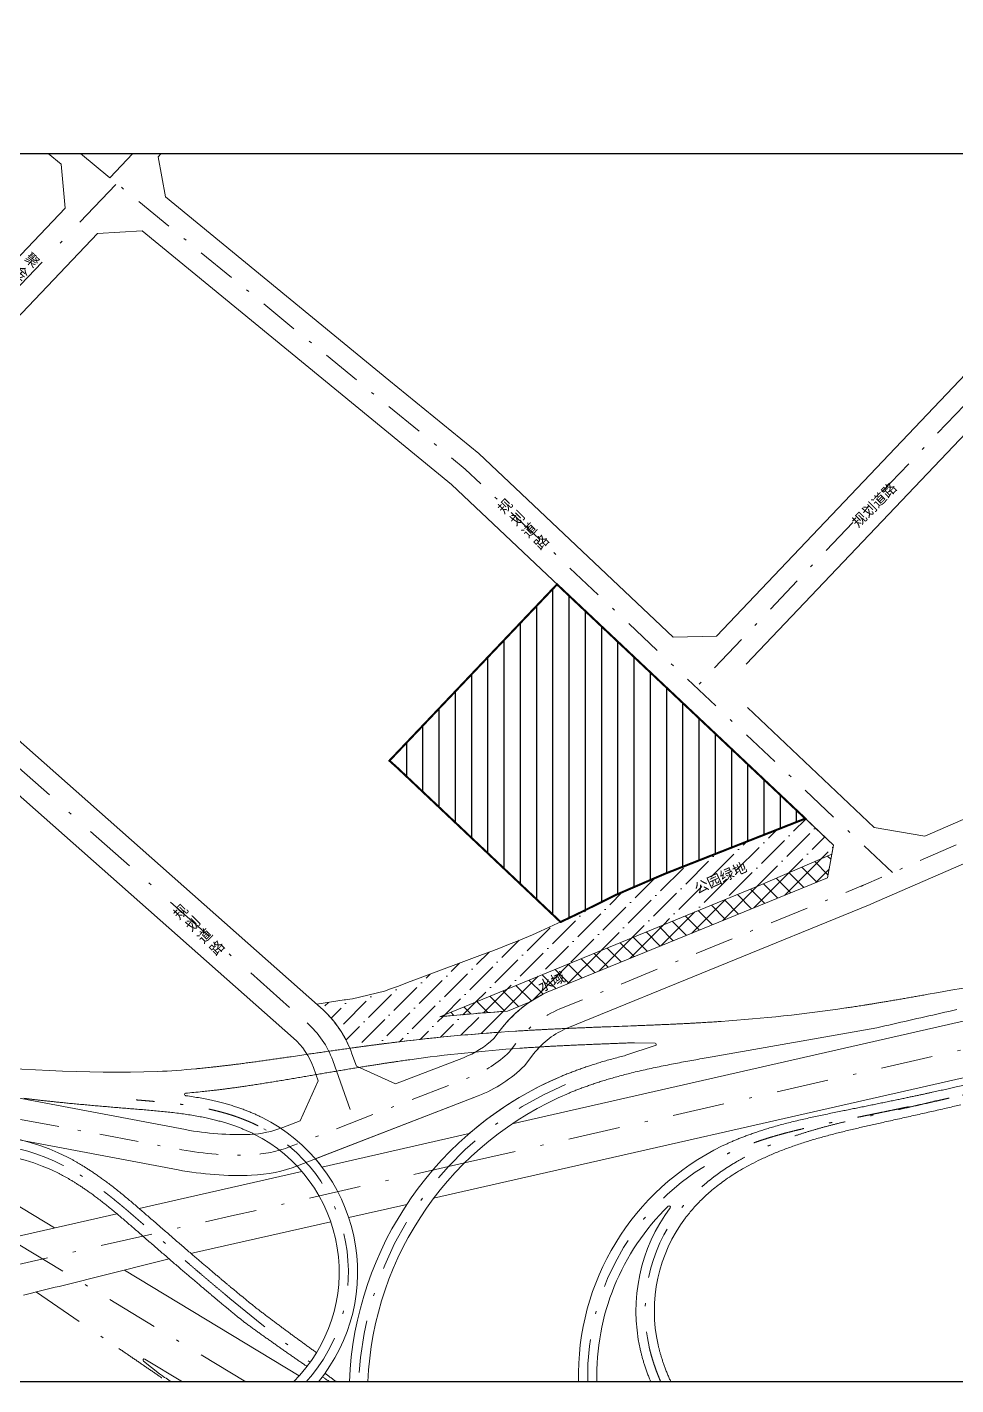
# Model space of a CAD drawing. Header units: millimetres. Extents: x 684742 to 685648, y 2544795 to 2545581.
# Drawn here: x 685262.28 to 685294.04, y 2545208.05 to 2545254.48 of the extents above; entities that cross this region are included whole.
import ezdxf

# ---------------------------------------------------------------- set-up
doc = ezdxf.new("R2010")
doc.units = ezdxf.units.MM
for name, pattern in [('DASHDOT', [25.4, 12.7, -6.35, 0, -6.35]), ('DASHED', [0.75, 0.5, -0.25]), ('DOTE', [2.42, 2, -0.2, 0.02, -0.2])]:
    doc.linetypes.add(name, pattern=pattern)
doc.layers.add('1绿地填充', color=116, linetype='Continuous')
for name, color, linetype, lineweight in [('JT-道路中线', 7, 'DASHDOT', 5), ('JT-道路名称-BZ', 7, 'Continuous', 5), ('JT-道路红线', 7, 'Continuous', 5), ('YD-G1-TC', 90, 'Continuous', 5)]:
    doc.layers.add(name, color=color, linetype=linetype, lineweight=lineweight)
doc.layers.add('YD-E1-TC', color=141, linetype='Continuous', lineweight=5, true_color=0xb3ecff)
doc.styles.get("Standard").update_dxf_attribs({"font": ''})
doc.styles.get('Standard').set_extended_font_data('SimSun')

# ---------------------------------------------------------------- blocks, each defined once
blk = doc.blocks.new('EFDGHBFHFGBFGBFG')
at = {"layer": 'YD-E1-TC'}
h = blk.add_hatch(dxfattribs=at)
h.set_pattern_fill('ANSI37', color=256, scale=2)
h.set_pattern_definition([(45, (4326.6216, -664.834), (-4.49012806, 4.49012806), []), (135, (4326.6216, -664.834), (-4.49012806, -4.49012806), [])])
edge = h.paths.add_edge_path()
edge.add_line((689803.852, 2544577.261), (689806.006, 2544588.775))
edge.add_line((689806.006, 2544588.775), (689771.057, 2544573.725))
edge.add_line((689771.057, 2544573.725), (689614.561, 2544509.407))
edge.add_arc((689714.956, 2543497.12), 1017.253, 93.801959, 95.663852, ccw=False)
edge.add_line((689647.504, 2544512.134), (689658.592, 2544516.691))
edge.add_arc((689692.061, 2544466.894), 60, 112.17899, 123.905474, ccw=False)
edge.add_line((689669.411, 2544522.454), (689803.852, 2544577.261))
at = {"layer": 'YD-G1-TC'}
h = blk.add_hatch(dxfattribs=at)
h.set_pattern_fill('ANSI36', color=256, scale=2)
h.set_pattern_definition([(45, (4326.6216, -664.834), (3.367596045, 12.347852166), [15.875, -3.175, 0, -3.175])])
edge = h.paths.add_edge_path()
edge.add_line((689554.4, 2544515.557), (689567.747, 2544517.617))
edge.add_arc((689521.841, 2545355.455), 839.094, 273.13616, 273.1865)
edge.add_arc((689569.742, 2544565.007), 47.366, 267.84592, 268.477521, ccw=False)
edge.add_line((689567.961, 2544517.675), (689571.824, 2544518.222))
edge.add_line((689571.824, 2544518.222), (689587.504, 2544521.898))
edge.add_line((689587.504, 2544521.898), (689590.469, 2544522.998))
edge.add_line((689590.469, 2544522.998), (689594.25, 2544524.41))
edge.add_line((689594.25, 2544524.41), (689598.692, 2544526.071))
edge.add_line((689598.692, 2544526.071), (689603.64, 2544527.923))
edge.add_line((689603.64, 2544527.923), (689635.417, 2544539.831))
edge.add_line((689635.417, 2544539.831), (689639.882, 2544541.513))
edge.add_line((689639.882, 2544541.513), (689644.082, 2544543.112))
edge.add_line((689644.082, 2544543.112), (689648.092, 2544544.668))
edge.add_line((689648.092, 2544544.668), (689651.986, 2544546.217))
edge.add_line((689651.986, 2544546.217), (689655.841, 2544547.797))
edge.add_line((689655.841, 2544547.797), (689659.732, 2544549.447))
edge.add_line((689659.732, 2544549.447), (689663.734, 2544551.204))
edge.add_line((689663.734, 2544551.204), (689667.903, 2544553.093))
edge.add_line((689667.903, 2544553.093), (689672.209, 2544555.093))
edge.add_line((689672.209, 2544555.093), (689673.481, 2544555.694))
edge.add_line((689673.481, 2544555.694), (689676.598, 2544557.167))
edge.add_line((689676.598, 2544557.167), (689681.016, 2544559.278))
edge.add_line((689681.016, 2544559.278), (689683.287, 2544560.371))
edge.add_line((689683.287, 2544560.371), (689700.462, 2544568.91))
edge.add_line((689700.462, 2544568.91), (689724.367, 2544579.209))
edge.add_line((689724.367, 2544579.209), (689793.079, 2544606.224))
edge.add_line((689793.079, 2544606.224), (689806.839, 2544593.225))
edge.add_line((689806.839, 2544593.225), (689806.006, 2544588.775))
edge.add_line((689806.006, 2544588.775), (689771.057, 2544573.725))
edge.add_line((689771.057, 2544573.725), (689614.561, 2544509.407))
edge.add_line((689614.561, 2544509.407), (689617.851, 2544509.728))
edge.add_line((689617.851, 2544509.728), (689621.143, 2544510.038))
edge.add_line((689621.143, 2544510.038), (689624.435, 2544510.338))
edge.add_line((689624.435, 2544510.338), (689627.728, 2544510.626))
edge.add_line((689627.728, 2544510.626), (689631.022, 2544510.904))
edge.add_line((689631.022, 2544510.904), (689634.316, 2544511.172))
edge.add_line((689634.316, 2544511.172), (689637.612, 2544511.429))
edge.add_line((689637.612, 2544511.429), (689640.909, 2544511.675))
edge.add_line((689640.909, 2544511.675), (689644.206, 2544511.91))
edge.add_line((689644.206, 2544511.91), (689647.504, 2544512.134))
edge.add_line((689647.504, 2544512.134), (689658.592, 2544516.691))
edge.add_arc((689692.061, 2544466.894), 60, 123.905474, 142.122323)
edge.add_line((689644.702, 2544503.732), (689643.21, 2544501.815))
edge.add_arc((689714.958, 2543497.119), 1007.254, 94.084704, 94.175492)
edge.add_line((689641.618, 2544501.7), (689638.272, 2544501.45))
edge.add_line((689638.272, 2544501.45), (689634.924, 2544501.189))
edge.add_line((689634.924, 2544501.189), (689631.578, 2544500.916))
edge.add_line((689631.578, 2544500.916), (689628.233, 2544500.633))
edge.add_line((689628.233, 2544500.633), (689624.888, 2544500.338))
edge.add_line((689624.888, 2544500.338), (689621.545, 2544500.032))
edge.add_line((689621.545, 2544500.032), (689618.203, 2544499.715))
edge.add_line((689618.203, 2544499.715), (689614.861, 2544499.387))
edge.add_line((689614.861, 2544499.387), (689611.521, 2544499.048))
edge.add_line((689611.521, 2544499.048), (689608.182, 2544498.698))
edge.add_line((689608.182, 2544498.698), (689604.844, 2544498.336))
edge.add_line((689604.844, 2544498.336), (689601.508, 2544497.964))
edge.add_line((689601.508, 2544497.964), (689598.173, 2544497.58))
edge.add_line((689598.173, 2544497.58), (689594.777, 2544497.178))
edge.add_line((689594.777, 2544497.178), (689593.445, 2544497.017))
edge.add_line((689593.445, 2544497.017), (689592.301, 2544496.877))
edge.add_line((689592.301, 2544496.877), (689591.773, 2544496.812))
edge.add_line((689591.773, 2544496.812), (689590.858, 2544496.7))
edge.add_line((689590.858, 2544496.7), (689589.619, 2544496.545))
edge.add_line((689589.619, 2544496.545), (689588.415, 2544496.394))
edge.add_line((689588.415, 2544496.394), (689587.206, 2544496.241))
edge.add_line((689587.206, 2544496.241), (689585.952, 2544496.08))
edge.add_line((689585.952, 2544496.08), (689584.458, 2544495.888))
edge.add_line((689584.458, 2544495.888), (689582.73, 2544495.663))
edge.add_line((689582.73, 2544495.663), (689581.587, 2544495.512))
edge.add_line((689581.587, 2544495.512), (689581.116, 2544495.45))
edge.add_line((689581.116, 2544495.45), (689580.589, 2544495.381))
edge.add_line((689580.589, 2544495.381), (689580.062, 2544495.311))
edge.add_line((689580.062, 2544495.311), (689579.535, 2544495.24))
edge.add_line((689579.535, 2544495.24), (689579.008, 2544495.17))
edge.add_line((689579.008, 2544495.17), (689578.512, 2544495.104))
edge.add_line((689578.512, 2544495.104), (689578.016, 2544495.037))
edge.add_line((689578.016, 2544495.037), (689577.521, 2544494.97))
edge.add_line((689577.521, 2544494.97), (689577.025, 2544494.904))
edge.add_line((689577.025, 2544494.904), (689576.445, 2544494.825))
edge.add_line((689576.445, 2544494.825), (689575.865, 2544494.747))
edge.add_line((689575.865, 2544494.747), (689575.284, 2544494.668))
edge.add_line((689575.284, 2544494.668), (689574.704, 2544494.589))
edge.add_line((689574.704, 2544494.589), (689574.113, 2544494.508))
edge.add_line((689574.113, 2544494.508), (689573.522, 2544494.427))
edge.add_line((689573.522, 2544494.427), (689572.93, 2544494.346))
edge.add_line((689572.93, 2544494.346), (689572.339, 2544494.264))
edge.add_line((689572.339, 2544494.264), (689571.671, 2544494.172))
edge.add_line((689571.671, 2544494.172), (689571.004, 2544494.08))
edge.add_line((689571.004, 2544494.08), (689570.525, 2544494.013))
edge.add_arc((689519.813, 2544472.722), 55, 22.774366, 48.512645)
edge.add_line((689556.248, 2544513.923), (689554.4, 2544515.557))
blk.add_lwpolyline([(689271.598, 2544931.071), (690048.276, 2544931.071), (690048.276, 2544331.059), (689271.598, 2544331.059)], close=True)
at = {"color": 1, "linetype": 'DOTE', "ltscale": 3, "const_width": 1}
blk.add_lwpolyline([(689793.079, 2544606.224), (689671.763, 2544720.643), (689589.868, 2544634.495), (689593.436, 2544631.315), (689673.48, 2544555.694), (689676.598, 2544557.168), (689681.016, 2544559.279), (689683.288, 2544560.372), (689700.463, 2544568.91), (689724.368, 2544579.21)], close=True, dxfattribs=at)
at = {"layer": 'JT-道路中线', "color": 1, "ltscale": 1.5}
blk.add_line((689952.513, 2544894.188), (689739.735, 2544670.376), dxfattribs=at)
at = {"layer": 'JT-道路中线', "color": 1, "ltscale": 5, "flags": 128}
blk.add_lwpolyline([(689438.929, 2544931.071), (689453.333, 2544919.263)], dxfattribs=at)
at = {"layer": 'JT-道路中线', "color": 1, "ltscale": 2, "flags": 128}
for points in [[(689464.558, 2544931.071), (689453.333, 2544919.263)], [(689626.57, 2544437.993), (690048.276, 2544533.954)], [(689519.645, 2544331.059), (689271.598, 2544481.09)], [(689626.57, 2544437.993), (689604.504, 2544432.972), (689579.828, 2544427.357), (689577.168, 2544426.752), (689514.2, 2544412.423), (689429.859, 2544393.231), (689308.977, 2544365.724), (689271.598, 2544357.083)], [(689417.367, 2544374.923), (689457.648, 2544347.358)]]:
    blk.add_lwpolyline(points, dxfattribs=at)
at = {"layer": 'JT-道路中线', "color": 1, "ltscale": 1.5, "flags": 128}
blk.add_lwpolyline([(689835.601, 2544579.809), (689626.879, 2544776.995), (689583.311, 2544812.711), (689453.333, 2544919.263)], dxfattribs=at)
at = {"layer": 'JT-道路中线', "color": 1, "ltscale": 2}
blk.add_lwpolyline([(689456.173, 2544915.987), (689271.598, 2544721.83)], dxfattribs=at)
blk.add_lwpolyline([(689287.334, 2544738.383), (689549.624, 2544506.432, -0.1259077), (689562.151, 2544487.971), (689572.9, 2544458.126)], format="xyb", dxfattribs=at)
at = {"layer": 'JT-道路中线', "color": 1, "ltscale": 1.5, "flags": 128}
blk.add_lwpolyline([(690048.276, 2544671.43), (689978.788, 2544642.097, 0.002727), (689977.986, 2544641.753), (689821.479, 2544573.665, -0.0058133), (689820.193, 2544573.124), (689673.186, 2544513.194, 0.131401), (689652.595, 2544497.592), (689648.341, 2544492.124, -0.1022041), (689629.639, 2544480.066), (689541.404, 2544445.948, -0.0825214), (689522.142, 2544441.957, -0.0565158), (689488.432, 2544444.432), (689359.477, 2544468.724), (689359.231, 2544468.771, 0.000075), (689358.248, 2544468.956, 0.000175), (689357.266, 2544469.14, 0.000275), (689356.283, 2544469.324, 0.000375), (689355.299, 2544469.506, 0.000475), (689354.316, 2544469.687, 0.000575), (689353.332, 2544469.865, 0.000675), (689352.348, 2544470.042, 0.000775), (689351.363, 2544470.215, 0.000875), (689350.377, 2544470.385, 0.000975), (689349.391, 2544470.551, 0.001075), (689348.404, 2544470.714, 0.001175), (689347.417, 2544470.872, 0.001275), (689346.429, 2544471.025, 0.001375), (689345.44, 2544471.172, 0.001475), (689344.45, 2544471.315, 0.001575), (689343.459, 2544471.451, 0.001675), (689342.468, 2544471.58, 0.001775), (689341.475, 2544471.703, 0.001875), (689340.482, 2544471.819, 0.001975), (689339.488, 2544471.927, 0.002075), (689338.493, 2544472.027, 0.002175), (689337.497, 2544472.118, 0.002275), (689336.5, 2544472.201, 0.002375), (689335.503, 2544472.274, 0.002475), (689334.505, 2544472.338, 0.002575), (689333.507, 2544472.391, 0.002675), (689332.507, 2544472.434, 0.002775), (689331.508, 2544472.467, 0.002875), (689330.508, 2544472.487, 0.002975), (689329.508, 2544472.497, 0.003075), (689328.508, 2544472.494, 0.003175), (689327.508, 2544472.478, 0.003275), (689326.509, 2544472.45, 0.003375), (689325.51, 2544472.408, 0.003475), (689324.511, 2544472.353, 0.003575), (689323.514, 2544472.284, 0.003675), (689322.517, 2544472.2, 0.003775), (689321.522, 2544472.101, 0.003875), (689320.529, 2544471.987, 0.003975), (689319.537, 2544471.858, 0.004075), (689318.548, 2544471.712, 0.0014024), (689318.213, 2544471.659, 0.0003253), (689318.136, 2544471.647, 0.0872514), (689298.51, 2544464.813)], format="xyb", dxfattribs=at)
at = {"layer": 'JT-道路中线', "color": 1, "ltscale": 2, "flags": 128}
for points in [[(689944.759, 2544490.702, -0.0002125), (689942.208, 2544489.975, -0.0002623), (689939.429, 2544489.186, -0.0002778), (689936.788, 2544488.439, -0.0002778), (689934.378, 2544487.761, -0.0002778), (689932.147, 2544487.135, -0.0002778), (689930.059, 2544486.552, -0.0002778), (689928.09, 2544486.005, -0.0002778), (689926.221, 2544485.488, -0.0002778), (689924.44, 2544484.997, -0.0002778), (689922.733, 2544484.528, -0.0002778), (689921.093, 2544484.081, -0.0002778), (689919.513, 2544483.651, -0.0002778), (689917.985, 2544483.237, -0.0002778), (689916.506, 2544482.838, -0.0002778), (689915.07, 2544482.453, -0.0001389), (689914.368, 2544482.265, -0.0105525), (689861.073, 2544469.222, -0.0001336), (689860.39, 2544469.07, -0.0002672), (689858.994, 2544468.761, -0.0002672), (689857.555, 2544468.444, -0.0002672), (689856.068, 2544468.119, -0.0002672), (689854.528, 2544467.783, -0.0002672), (689852.93, 2544467.436, -0.0002672), (689851.267, 2544467.077, -0.0002672), (689849.528, 2544466.704, -0.0002672), (689847.705, 2544466.315, -0.0002672), (689845.782, 2544465.907, -0.0002672), (689843.742, 2544465.476, -0.0002672), (689841.56, 2544465.017, -0.0002672), (689839.202, 2544464.524, -0.0002672), (689836.618, 2544463.987, -0.0002524), (689833.897, 2544463.424, -0.0002227), (689831.175, 2544462.864, -0.000193), (689828.453, 2544462.306, -0.0001633), (689825.73, 2544461.75, -0.0001336), (689823.007, 2544461.195, -0.0001039), (689820.284, 2544460.642, -0.0000742), (689817.561, 2544460.09, -0.0000445), (689814.837, 2544459.538, -0.0000148), (689812.114, 2544458.987, 0.0001936), (689808.835, 2544458.323, 0.0005807), (689805.558, 2544457.653, 0.0009679), (689802.283, 2544456.974, 0.001355), (689799.011, 2544456.279, 0.0017421), (689795.743, 2544455.564, 0.0021293), (689792.481, 2544454.824, 0.0025164), (689789.226, 2544454.053, 0.0029036), (689785.98, 2544453.248, 0.0032907), (689782.744, 2544452.402, 0.0034844), (689779.681, 2544451.557, 0.0034844), (689776.897, 2544450.747, 0.0034844), (689774.331, 2544449.961, 0.0034843), (689771.942, 2544449.193, 0.0034843), (689769.7, 2544448.437, 0.0034843), (689767.583, 2544447.691, 0.0034843), (689765.575, 2544446.951, 0.0034843), (689763.663, 2544446.216, 0.0034843), (689761.835, 2544445.484, 0.0034843), (689760.085, 2544444.755, 0.0034843), (689758.403, 2544444.027, 0.0034843), (689756.785, 2544443.299, 0.0034844), (689755.225, 2544442.572, 0.0017423), (689754.466, 2544442.207, 0.2946846), (689686.761, 2544331.059, 0.2946846)], [(689675.894, 2544476.274, 0.2907635), (689574.79, 2544331.059, 0.2907635)], [(689525.678, 2544456.121, 0.0003253), (689525.585, 2544456.167, 0.00185), (689525.051, 2544456.432, 0.004275), (689523.789, 2544457.038, 0.004175), (689522.517, 2544457.622, 0.004075), (689521.235, 2544458.186, 0.003975), (689519.945, 2544458.728, 0.003875), (689518.646, 2544459.251, 0.003775), (689517.339, 2544459.753, 0.003675), (689516.025, 2544460.236, 0.003575), (689514.704, 2544460.7, 0.003475), (689513.377, 2544461.145, 0.003375), (689512.044, 2544461.572, 0.003275), (689510.705, 2544461.981, 0.003175), (689509.361, 2544462.373, 0.003075), (689508.012, 2544462.748, 0.002975), (689506.659, 2544463.107, 0.002875), (689505.301, 2544463.45, 0.002775), (689503.94, 2544463.777, 0.002675), (689502.576, 2544464.09, 0.002575), (689501.208, 2544464.388, 0.002475), (689499.837, 2544464.673, 0.002375), (689498.463, 2544464.944, 0.002275), (689497.087, 2544465.202, 0.002175), (689495.709, 2544465.448, 0.002075), (689494.329, 2544465.683, 0.001975), (689492.947, 2544465.906, 0.001875), (689491.563, 2544466.118, 0.001775), (689490.178, 2544466.321, 0.001675), (689488.791, 2544466.514, 0.001575), (689487.403, 2544466.697, 0.001475), (689486.014, 2544466.873, 0.001375), (689484.624, 2544467.04, 0.001275), (689483.234, 2544467.2, 0.001175), (689481.842, 2544467.354, 0.001075), (689480.45, 2544467.501, 0.000975), (689479.057, 2544467.642, 0.000875), (689477.664, 2544467.778, 0.000775), (689476.27, 2544467.91, 0.000675), (689474.876, 2544468.037, 0.000575), (689473.481, 2544468.161, 0.000475), (689472.086, 2544468.282, 0.000375), (689470.691, 2544468.401, 0.000275), (689469.296, 2544468.518, 0.000175), (689467.901, 2544468.634, 0.000075), (689466.506, 2544468.749), (689466.157, 2544468.777)], [(689722.448, 2544331.059, -0.0049553), (689721.572, 2544333.124, -0.0050173), (689720.77, 2544335.124, -0.0050173), (689720.044, 2544337.045, -0.0050172), (689719.386, 2544338.899, -0.0050174), (689718.789, 2544340.692, -0.0050174), (689718.25, 2544342.431, -0.0050174), (689717.762, 2544344.121, -0.0050173), (689717.322, 2544345.766, -0.0050171), (689716.928, 2544347.371, -0.0025083), (689716.747, 2544348.159, -0.2202234), (689730.943, 2544413.854, -0.0048957), (689731.905, 2544415.104, -0.0097924), (689733.947, 2544417.6, -0.0097931), (689736.151, 2544420.089, -0.009793), (689738.526, 2544422.568, -0.009793), (689741.083, 2544425.036, -0.0097929), (689743.835, 2544427.491, -0.0097929), (689746.797, 2544429.932, -0.0097929), (689749.988, 2544432.359, -0.0097929), (689753.433, 2544434.771, -0.0097928), (689757.161, 2544437.17, -0.0097928), (689761.212, 2544439.557, -0.0097927), (689765.641, 2544441.938, -0.0097927), (689770.522, 2544444.321, -0.0097927), (689775.97, 2544446.721, -0.0092488), (689781.797, 2544449.027, -0.0081608), (689787.701, 2544451.129, -0.0070727), (689793.667, 2544453.049, -0.0059845), (689799.681, 2544454.814, -0.0048964), (689805.731, 2544456.447, -0.0038083), (689811.809, 2544457.975, -0.0027202), (689817.907, 2544459.423, -0.0016321), (689824.017, 2544460.818, -0.0005441), (689830.134, 2544462.186, 0.0000192), (689833.641, 2544462.968, 0.0000576), (689837.149, 2544463.751, 0.000096), (689840.656, 2544464.535, 0.0001344), (689844.164, 2544465.32, 0.0001728), (689847.67, 2544466.108, 0.0002112), (689851.176, 2544466.898, 0.0002496), (689854.682, 2544467.692, 0.000288), (689858.186, 2544468.489, 0.0003264), (689861.689, 2544469.291, 0.0001788), (689863.411, 2544469.686)], [(689549.245, 2544331.059, 0.4952338), (689525.678, 2544456.121)], [(689430.486, 2544436.779, 0.1884559), (689358.042, 2544443.943)], [(689469.844, 2544407.81), (689469.58, 2544408.04, 0.000075), (689468.524, 2544408.959, 0.000175), (689467.467, 2544409.878, 0.000275), (689466.41, 2544410.795, 0.000375), (689465.351, 2544411.711, 0.000475), (689464.291, 2544412.625, 0.000575), (689463.229, 2544413.537, 0.000675), (689462.164, 2544414.447, 0.000775), (689461.097, 2544415.353, 0.000875), (689460.027, 2544416.256, 0.000975), (689458.954, 2544417.154, 0.001075), (689457.876, 2544418.049, 0.001175), (689456.795, 2544418.938, 0.001275), (689455.71, 2544419.823, 0.001375), (689454.62, 2544420.701, 0.001475), (689453.525, 2544421.573, 0.001575), (689452.424, 2544422.439, 0.001675), (689451.318, 2544423.297, 0.001775), (689450.206, 2544424.148, 0.001875), (689449.088, 2544424.99, 0.001975), (689447.964, 2544425.824, 0.002075), (689446.833, 2544426.649, 0.002175), (689445.694, 2544427.464, 0.002275), (689444.549, 2544428.269, 0.002375), (689443.396, 2544429.063, 0.002475), (689442.236, 2544429.846, 0.002575), (689441.067, 2544430.618, 0.002675), (689439.891, 2544431.377, 0.002775), (689438.706, 2544432.123, 0.002875), (689437.513, 2544432.856, 0.002975), (689436.312, 2544433.574, 0.003075), (689435.102, 2544434.278, 0.003175), (689433.883, 2544434.967, 0.003275), (689432.655, 2544435.64, 0.003375), (689431.419, 2544436.297, 0.0022719), (689430.602, 2544436.719, 0.0003254), (689430.486, 2544436.779)], [(689509.379, 2544373.906, -0.0001052), (689508.992, 2544374.229, -0.0002202), (689508.163, 2544374.92, -0.00096), (689504.332, 2544378.132, -0.00086), (689500.512, 2544381.358, -0.00076), (689496.702, 2544384.596, -0.00066), (689492.902, 2544387.846, -0.00056), (689489.109, 2544391.104, -0.00046), (689485.324, 2544394.37, -0.00036), (689481.543, 2544397.643, -0.00026), (689477.767, 2544400.92, -0.00016), (689473.993, 2544404.2, -0.00006), (689470.221, 2544407.482), (689469.844, 2544407.81)], [(689509.379, 2544373.906, 0.0111321), (689551.186, 2544340.638)], [(689457.648, 2544347.358), (689458.061, 2544347.076, -0.0000566), (689464.333, 2544342.783, -0.0001566), (689470.603, 2544338.488, -0.0002566), (689476.869, 2544334.188, -0.0002591), (689481.418, 2544331.059, -0.0002591)], [(689558.374, 2544335.218, 0.0014519), (689563.965, 2544331.059, 0.0014519)]]:
    blk.add_lwpolyline(points, format="xyb", dxfattribs=at)
at = {"layer": 'JT-道路红线'}
blk.add_line((689611.479, 2544420.7), (689943.257, 2544496.2), dxfattribs=at)
for points in [[(689423.154, 2544931.071), (689429.449, 2544925.912), (689431.4, 2544904.441)], [(689480.415, 2544909.993), (689476.928, 2544929.569)], [(689431.4, 2544904.441), (689279.839, 2544745.012), (689271.598, 2544736.344)], [(689728.452, 2544694.792), (689749.725, 2544695.397)], [(689828.061, 2544504.019), (689830.013, 2544504.464), (689831.965, 2544504.91), (689833.918, 2544505.356), (689835.87, 2544505.801), (689837.822, 2544506.247), (689839.775, 2544506.693), (689841.727, 2544507.138), (689843.679, 2544507.584), (689845.631, 2544508.03), (689847.584, 2544508.475), (689849.536, 2544508.921), (689851.488, 2544509.366), (689853.441, 2544509.812), (689855.393, 2544510.258), (689857.345, 2544510.703), (689859.298, 2544511.149), (689861.25, 2544511.595), (689863.202, 2544512.04), (689865.154, 2544512.486), (689867.107, 2544512.931)], [(689912.319, 2544516.861), (689649.89, 2544457.145)], [(689556.902, 2544435.985), (689628.839, 2544452.355)], [(689367.809, 2544441.594), (689426.238, 2544406.252)], [(689467.646, 2544415.675), (689547.124, 2544433.76)], [(689569.996, 2544411.274), (689598.358, 2544417.728)], [(689492.966, 2544393.722), (689494.095, 2544394.003), (689561.173, 2544409.267)], [(689482.269, 2544391.062), (689480.924, 2544390.728), (689478.983, 2544390.245), (689477.041, 2544389.762), (689475.1, 2544389.279), (689473.159, 2544388.797), (689471.218, 2544388.314), (689469.276, 2544387.831), (689467.335, 2544387.348), (689465.394, 2544386.866), (689463.452, 2544386.383), (689461.511, 2544385.9), (689459.57, 2544385.417), (689457.629, 2544384.935), (689455.687, 2544384.452), (689453.746, 2544383.969), (689451.805, 2544383.486), (689449.863, 2544383.004), (689447.922, 2544382.521), (689445.981, 2544382.038), (689444.04, 2544381.555), (689442.098, 2544381.073), (689440.157, 2544380.59), (689438.216, 2544380.107), (689436.274, 2544379.624), (689434.333, 2544379.142), (689432.392, 2544378.659), (689430.451, 2544378.176), (689428.509, 2544377.693), (689426.568, 2544377.211), (689424.627, 2544376.728), (689422.686, 2544376.245), (689420.744, 2544375.762), (689418.803, 2544375.28), (689416.862, 2544374.797), (689414.92, 2544374.314), (689412.979, 2544373.831), (689411.038, 2544373.349)], [(689460.359, 2544385.614), (689545.786, 2544333.942)]]:
    blk.add_lwpolyline(points, dxfattribs=at)
at = {"layer": 'JT-道路红线', "ltscale": 50}
for points in [[(689476.928, 2544929.569), (689478.356, 2544931.071)], [(689764.236, 2544681.635), (690001.377, 2544931.071)], [(689728.452, 2544694.792), (689633.491, 2544784.505), (689589.651, 2544820.444), (689480.415, 2544909.993)], [(689930.775, 2544885.836), (689749.725, 2544695.397)]]:
    blk.add_lwpolyline(points, dxfattribs=at)
at = {"layer": 'JT-道路红线'}
for points in [[(689312.961, 2544729.069), (689556.248, 2544513.923, -0.1259077), (689571.559, 2544491.36), (689573.757, 2544485.257), (689592.831, 2544476.555), (689626.032, 2544489.393, 0.0986443), (689640.878, 2544498.817), (689644.702, 2544503.732, -0.131401), (689669.411, 2544522.454), (689803.852, 2544577.261), (689806.839, 2544593.225), (689620.267, 2544769.484), (689469.126, 2544893.386), (689447.191, 2544892.024), (689312.06, 2544749.878)], [(689665.285, 2544494.765), (689667.144, 2544494.87), (689669.105, 2544494.977), (689671.184, 2544495.086), (689673.408, 2544495.2), (689675.811, 2544495.318), (689678.445, 2544495.444), (689681.218, 2544495.571), (689683.992, 2544495.694), (689686.766, 2544495.813), (689689.54, 2544495.929), (689692.315, 2544496.042), (689695.09, 2544496.153), (689697.865, 2544496.263), (689700.64, 2544496.372), (689706.192, 2544496.588), (689709.609, 2544496.721), (689719.626, 2544496.527, -0.9226269), (689719.773, 2544495.34), (689705.445, 2544490.566, 0.0025907), (689702.519, 2544489.821, 0.0030925), (689699.307, 2544488.964, 0.0031003), (689696.31, 2544488.124, 0.0030944), (689693.491, 2544487.297, 0.0030828), (689690.825, 2544486.478, 0.0030826), (689688.29, 2544485.666, 0.003095), (689685.871, 2544484.857, 0.0030953), (689683.554, 2544484.051, 0.0030865), (689681.329, 2544483.246, 0.0030808), (689679.188, 2544482.441, 0.0030869), (689677.123, 2544481.635, 0.0030997), (689675.128, 2544480.828), (689674.155, 2544480.424, 0.0791132), (689628.839, 2544452.355), (689556.902, 2544435.985, 0.0152118), (689553.658, 2544439.964), (689633.245, 2544470.739, 0.1049075), (689655.841, 2544485.479), (689660.488, 2544491.453, -0.0264324), (689663.255, 2544494.647), (689663.513, 2544494.662)]]:
    blk.add_lwpolyline(points, format="xyb", close=True, dxfattribs=at)
for points in [[(689299.172, 2544714.565), (689542.999, 2544498.941, -0.1259077), (689552.742, 2544484.583), (689555.098, 2544478.042), (689546.19, 2544458.52), (689537.798, 2544455.275, -0.0825214), (689521.746, 2544451.949, -0.0565158), (689490.283, 2544454.259), (689361.328, 2544478.552)], [(690048.276, 2544682.285), (689974.899, 2544651.31, 0.002727), (689973.997, 2544650.923), (689851.422, 2544597.597), (689826.764, 2544601.914), (689764.808, 2544660.446)], [(690048.276, 2544660.576), (689982.677, 2544632.884, 0.002727), (689981.975, 2544632.583), (689825.468, 2544564.496, -0.0058133), (689823.968, 2544563.864), (689676.961, 2544503.934, 0.131401), (689660.488, 2544491.453), (689655.841, 2544485.479, -0.1049075), (689633.245, 2544470.739), (689545.011, 2544436.621, -0.0825214), (689522.539, 2544431.965, -0.0565158), (689486.58, 2544434.605), (689357.626, 2544458.897)], [(690044.293, 2544554.061, -0.0000653), (689852.175, 2544520.202, -0.0001088), (689849.709, 2544519.768, -0.0001523), (689847.244, 2544519.337, -0.0001959), (689844.78, 2544518.907, -0.0002394), (689842.317, 2544518.479, -0.0002829), (689839.854, 2544518.055, -0.0003264), (689837.393, 2544517.633, -0.0003699), (689834.932, 2544517.216, -0.0003917), (689832.594, 2544516.822, -0.0003917), (689830.462, 2544516.467, -0.0003917), (689828.489, 2544516.142, -0.0003917), (689826.644, 2544515.84, -0.0003917), (689824.904, 2544515.559, -0.0003917), (689823.254, 2544515.295, -0.0003917), (689821.682, 2544515.045, -0.0003917), (689820.176, 2544514.809, -0.0003917), (689818.729, 2544514.584, -0.0003917), (689817.335, 2544514.37, -0.0003917), (689815.989, 2544514.165, -0.0003917), (689814.685, 2544513.969, -0.0003917), (689813.421, 2544513.781, -0.0001959), (689812.802, 2544513.689, -0.0193133), (689751.936, 2544507.113, -0.000217), (689751.245, 2544507.066, -0.000434), (689749.831, 2544506.97, -0.000434), (689748.374, 2544506.875, -0.000434), (689746.868, 2544506.778, -0.000434), (689745.308, 2544506.682, -0.000434), (689743.689, 2544506.584, -0.000434), (689742.003, 2544506.485, -0.000434), (689740.242, 2544506.385, -0.000434), (689738.393, 2544506.283, -0.000434), (689736.444, 2544506.178, -0.000434), (689734.375, 2544506.072, -0.000434), (689732.161, 2544505.961, -0.000434), (689729.769, 2544505.846, -0.000434), (689727.146, 2544505.724, -0.0004099), (689724.383, 2544505.6, -0.0003617), (689721.618, 2544505.481, -0.0003135), (689718.852, 2544505.365, -0.0002652), (689716.084, 2544505.252, -0.000217), (689713.315, 2544505.142, -0.0001688), (689710.544, 2544505.034, -0.0001206), (689707.772, 2544504.928, 0.0000586), (689696.599, 2544504.504, 0.0000977), (689693.786, 2544504.397, 0.0001367), (689690.972, 2544504.288, 0.0001758), (689688.156, 2544504.177, 0.0002148), (689685.34, 2544504.064, 0.0002539), (689682.522, 2544503.948, 0.000293), (689679.704, 2544503.829, 0.000332), (689676.884, 2544503.707, 0.0003516), (689674.205, 2544503.587, 0.0003516), (689671.76, 2544503.474, 0.0003516), (689669.496, 2544503.366, 0.0003516), (689667.378, 2544503.262, 0.0003516), (689665.381, 2544503.161, 0.0003516), (689663.486, 2544503.063, 0.0003516), (689661.679, 2544502.967, 0.0003516), (689659.948, 2544502.872, 0.0003516), (689658.286, 2544502.779, 0.0003516), (689656.683, 2544502.687, 0.0003516), (689655.135, 2544502.595, 0.0003516), (689653.636, 2544502.505, 0.0003516), (689652.181, 2544502.415, 0.0001758), (689651.47, 2544502.37, 0.0140879), (689594.957, 2544497.199, 0.0001758), (689594.249, 2544497.114, 0.0003516), (689592.802, 2544496.939, 0.0003516), (689591.311, 2544496.755, 0.0003516), (689589.772, 2544496.564, 0.0003516), (689588.18, 2544496.364, 0.0003516), (689586.528, 2544496.154, 0.0003516), (689584.809, 2544495.933, 0.0003516), (689583.015, 2544495.7, 0.0003516), (689581.133, 2544495.453, 0.0003516), (689579.151, 2544495.189, 0.0003516), (689577.049, 2544494.907, 0.0003516), (689574.803, 2544494.602, 0.0003516), (689572.378, 2544494.269, 0.0003516), (689569.721, 2544493.901, 0.000332), (689566.927, 2544493.51, 0.000293), (689564.133, 2544493.115, 0.0002539), (689561.342, 2544492.718, 0.0002148), (689558.551, 2544492.318, 0.0001758), (689555.763, 2544491.916, 0.0001367), (689552.975, 2544491.513, 0.0000977), (689550.189, 2544491.108, -0.0000402), (689541.87, 2544489.896, -0.0001207), (689539.122, 2544489.497, -0.0002011), (689536.375, 2544489.099, -0.0002816), (689533.631, 2544488.705, -0.0003621), (689530.889, 2544488.314, -0.0004425), (689528.148, 2544487.928, -0.000523), (689525.408, 2544487.548, -0.0006034), (689522.671, 2544487.175, -0.0006839), (689519.934, 2544486.808, -0.0007241), (689517.336, 2544486.468, -0.0007241), (689514.966, 2544486.164, -0.0007241), (689512.774, 2544485.89, -0.0007241), (689510.723, 2544485.639, -0.0007241), (689508.791, 2544485.409, -0.0007241), (689506.958, 2544485.196, -0.0007241), (689505.212, 2544484.998, -0.0007241), (689503.54, 2544484.813, -0.0007241), (689501.934, 2544484.641, -0.0007241), (689500.386, 2544484.479, -0.0007241), (689498.892, 2544484.327, -0.0007241), (689497.445, 2544484.184, -0.0007242), (689496.041, 2544484.05, -0.000362), (689495.355, 2544483.985, -0.0099639), (689476.565, 2544482.618, -0.0356816), (689370.757, 2544487.304, -0.0192454)], [(689727.376, 2544331.059, -0.0042034), (689726.584, 2544332.833, -0.0050173), (689725.732, 2544334.84, -0.0050173), (689724.963, 2544336.757, -0.0050173), (689724.269, 2544338.594, -0.0050172), (689723.641, 2544340.362, -0.0050174), (689723.073, 2544342.069, -0.0050174), (689722.56, 2544343.722, -0.0050174), (689722.098, 2544345.325, -0.0050173), (689721.682, 2544346.883, -0.0050171), (689721.309, 2544348.4, -0.0025083), (689721.138, 2544349.144, -0.2202234), (689734.535, 2544411.144, -0.0048957), (689735.444, 2544412.324, -0.0097924), (689737.374, 2544414.683, -0.0097931), (689739.461, 2544417.04, -0.009793), (689741.714, 2544419.392, -0.009793), (689744.144, 2544421.737, -0.0097929), (689746.764, 2544424.075, -0.0097929), (689749.59, 2544426.404, -0.0097929), (689752.641, 2544428.724, -0.0097929), (689755.942, 2544431.035, -0.0097928), (689759.521, 2544433.338, -0.0097928), (689763.421, 2544435.636, -0.0097927), (689767.694, 2544437.934, -0.0097927), (689772.416, 2544440.24, -0.0097927), (689777.703, 2544442.568, -0.0092488), (689783.375, 2544444.813, -0.0081608), (689789.141, 2544446.865, -0.0070727), (689794.985, 2544448.747, -0.0059845), (689800.896, 2544450.481, -0.0048964), (689806.861, 2544452.091, -0.0038083), (689812.873, 2544453.602, -0.0027202), (689818.923, 2544455.039, -0.0016321), (689825.005, 2544456.427, -0.0005441), (689831.112, 2544457.794, 0.0000192), (689834.621, 2544458.576, 0.0000576), (689838.13, 2544459.359, 0.000096), (689841.639, 2544460.143, 0.0001344), (689845.148, 2544460.929, 0.0001728), (689848.658, 2544461.718, 0.0002112), (689852.168, 2544462.509, 0.0002496), (689855.677, 2544463.303, 0.000288), (689859.187, 2544464.102, 0.0003264), (689862.696, 2544464.905, 0.0003456), (689866.029, 2544465.672, 0.0003456), (689869.07, 2544466.377, 0.0003456)], [(689543.033, 2544331.059, 0.5125062), (689523.661, 2544452.098, 0.0026581), (689522.936, 2544452.457, 0.0053166), (689521.441, 2544453.167, 0.0053168), (689519.882, 2544453.868, 0.0053168), (689518.254, 2544454.558, 0.0053167), (689516.551, 2544455.238, 0.005317), (689514.766, 2544455.907, 0.0053168), (689512.889, 2544456.565, 0.0053168), (689510.911, 2544457.211, 0.0053168), (689508.818, 2544457.847, 0.0053168), (689506.592, 2544458.471, 0.0053168), (689504.212, 2544459.084, 0.0053167), (689501.648, 2544459.686, 0.0053167), (689498.857, 2544460.28, 0.0053167), (689495.776, 2544460.867, 0.0050214), (689492.51, 2544461.419, 0.0044307), (689489.224, 2544461.911, 0.00384), (689485.919, 2544462.35, 0.0032492), (689482.598, 2544462.744, 0.0026584), (689479.262, 2544463.099, 0.0020677), (689475.912, 2544463.424, 0.0014769), (689472.549, 2544463.725, 0.0008861), (689469.175, 2544464.012, 0.0002954), (689465.788, 2544464.292, -0.0000367), (689462.629, 2544464.552, -0.00011), (689459.469, 2544464.813, -0.0001834), (689456.308, 2544465.076, -0.0002567), (689453.145, 2544465.342, -0.0003301), (689449.982, 2544465.612, -0.0004035), (689446.817, 2544465.887, -0.0004768), (689443.652, 2544466.167, -0.0005502), (689440.486, 2544466.453, -0.0006235), (689437.32, 2544466.748, -0.0006602), (689434.311, 2544467.035, -0.0006602), (689431.566, 2544467.305, -0.0006602), (689429.024, 2544467.561, -0.0006602), (689426.647, 2544467.807, -0.0006602), (689424.406, 2544468.045, -0.0006602), (689422.28, 2544468.277, -0.0006602), (689420.254, 2544468.503, -0.0006602), (689418.313, 2544468.725, -0.0006602), (689416.449, 2544468.943, -0.0006602), (689414.653, 2544469.158, -0.0006602), (689412.918, 2544469.37, -0.0006602), (689411.239, 2544469.58, -0.0006602)], [(689828.079, 2544504.023), (689747.6, 2544489.839, 0.0001715), (689743.591, 2544489.131, 0.0005144), (689739.589, 2544488.419, 0.0008573), (689735.595, 2544487.697, 0.0012003), (689731.61, 2544486.96, 0.0015432), (689727.635, 2544486.203, 0.0018862), (689723.672, 2544485.419, 0.0022291), (689719.721, 2544484.603, 0.002572), (689715.784, 2544483.752, 0.0029149), (689711.863, 2544482.858, 0.0030864), (689708.155, 2544481.966, 0.0030864), (689704.786, 2544481.111, 0.0030864), (689701.682, 2544480.283, 0.0030864), (689698.791, 2544479.473, 0.0030863), (689696.08, 2544478.677, 0.0030864), (689693.519, 2544477.891, 0.0030864), (689691.09, 2544477.112, 0.0030864), (689688.776, 2544476.339, 0.0030864), (689686.564, 2544475.569, 0.0030864), (689684.444, 2544474.802, 0.0030864), (689682.407, 2544474.036, 0.0030864), (689680.446, 2544473.271, 0.0030863), (689678.554, 2544472.506, 0.0015431), (689677.633, 2544472.123, 0.2904419), (689579.294, 2544331.059, 0.2904419)], [(689570.286, 2544331.059, -0.2910679), (689674.155, 2544480.424, -0.0015433), (689675.128, 2544480.828, -0.0030865), (689677.123, 2544481.635, -0.0030864), (689679.188, 2544482.441, -0.0030864), (689681.329, 2544483.246, -0.0030865), (689683.554, 2544484.051, -0.0030865), (689685.871, 2544484.857, -0.0030865), (689688.29, 2544485.666, -0.0030865), (689690.825, 2544486.478, -0.0030865), (689693.491, 2544487.297, -0.0030865), (689696.31, 2544488.124, -0.0030864), (689699.307, 2544488.964, -0.0030865), (689702.519, 2544489.821, -0.0025979), (689705.445, 2544490.566), (689719.773, 2544495.34, 0.9226132), (689719.626, 2544496.527), (689709.609, 2544496.721, -0.0000279), (689708.968, 2544496.696, -0.0000723), (689706.192, 2544496.588, -0.0000241), (689703.416, 2544496.48, 0.0000241), (689700.64, 2544496.372, 0.0000723), (689697.865, 2544496.263, 0.0001206), (689695.09, 2544496.153, 0.0001688), (689692.315, 2544496.042, 0.000217), (689689.54, 2544495.929, 0.0002652), (689686.766, 2544495.813, 0.0003135), (689683.992, 2544495.694, 0.0003617), (689681.218, 2544495.571, 0.0004099), (689678.445, 2544495.444, 0.000434), (689675.811, 2544495.318, 0.000434), (689673.408, 2544495.2, 0.000434), (689671.184, 2544495.086, 0.000434), (689669.105, 2544494.977, 0.000434), (689667.144, 2544494.87, 0.000434), (689665.285, 2544494.765, 0.000434), (689663.513, 2544494.662, 0.000434), (689661.816, 2544494.561, 0.000434), (689660.186, 2544494.461, 0.000434), (689658.616, 2544494.361, 0.000434), (689657.099, 2544494.263, 0.000434), (689655.631, 2544494.165, 0.000434), (689654.207, 2544494.067, 0.000217), (689653.51, 2544494.019, 0.0169067), (689599.783, 2544488.415, 0.000217), (689599.091, 2544488.319, 0.000434), (689597.677, 2544488.12, 0.000434), (689596.22, 2544487.913, 0.000434), (689594.716, 2544487.697, 0.000434), (689593.159, 2544487.47, 0.000434), (689591.544, 2544487.232, 0.000434), (689589.862, 2544486.981, 0.000434), (689588.107, 2544486.716, 0.000434), (689586.266, 2544486.434, 0.000434), (689584.326, 2544486.135, 0.000434), (689582.268, 2544485.813, 0.000434), (689580.069, 2544485.465, 0.000434), (689577.693, 2544485.085, 0.000434), (689575.09, 2544484.664, 0.0004099), (689572.35, 2544484.216, 0.0003617), (689569.611, 2544483.764, 0.0003135), (689566.872, 2544483.309, 0.0002652), (689564.133, 2544482.85, 0.000217), (689561.395, 2544482.388, 0.0001688), (689558.657, 2544481.924, 0.0001206), (689555.919, 2544481.459, 0.0000723), (689553.181, 2544480.992, 0.0000241), (689550.443, 2544480.525, -0.0000507), (689547.564, 2544480.034, -0.0001521), (689544.685, 2544479.544, -0.0002535), (689541.805, 2544479.057, -0.0003549), (689538.923, 2544478.573, -0.0004563), (689536.041, 2544478.093, -0.0005577), (689533.157, 2544477.619, -0.0006591), (689530.272, 2544477.153, -0.0007604), (689527.385, 2544476.694, -0.0008619), (689524.496, 2544476.245, -0.0009125), (689521.75, 2544475.828, -0.0009126), (689519.243, 2544475.456, -0.0009125), (689516.921, 2544475.121, -0.0009125), (689514.747, 2544474.815, -0.0009125), (689512.697, 2544474.534, -0.0009125), (689510.751, 2544474.275, -0.0009125), (689508.895, 2544474.034, -0.0009125), (689507.116, 2544473.81, -0.0009125), (689505.407, 2544473.601, -0.0009125), (689503.759, 2544473.406, -0.0009125), (689502.166, 2544473.224, -0.0009125), (689500.623, 2544473.052, -0.0009126), (689499.126, 2544472.891, -0.0004563), (689498.393, 2544472.815, -0.0051061), (689490.238, 2544472.054, 0.8950025), (689490.205, 2544470.861, -0.0003046), (689490.478, 2544470.823, -0.0044307), (689493.922, 2544470.308, -0.0050214), (689497.366, 2544469.725, -0.0053167), (689500.635, 2544469.102, -0.0053166), (689503.614, 2544468.469, -0.0053167), (689506.365, 2544467.822, -0.0053168), (689508.93, 2544467.162, -0.0053168), (689511.34, 2544466.486, -0.0053168), (689513.616, 2544465.795, -0.0053168), (689515.776, 2544465.089, -0.0053168), (689517.834, 2544464.368, -0.0053168), (689519.798, 2544463.632, -0.005317), (689521.679, 2544462.881, -0.0053167), (689523.483, 2544462.116, -0.0053168), (689525.217, 2544461.337, -0.0053165), (689526.885, 2544460.544, -0.002658), (689527.696, 2544460.143, -0.4806834), (689555.177, 2544331.059)], [(689913.206, 2544486.612, -0.0105525), (689860.096, 2544473.615, -0.0001336), (689859.416, 2544473.464, -0.0002672), (689858.024, 2544473.156, -0.0002672), (689856.589, 2544472.84, -0.0002672), (689855.107, 2544472.515, -0.0002672), (689853.572, 2544472.18, -0.0002672), (689851.979, 2544471.835, -0.0002672), (689850.32, 2544471.477, -0.0002672), (689848.586, 2544471.105, -0.0002672), (689846.768, 2544470.716, -0.0002672), (689844.849, 2544470.309, -0.0002672), (689842.814, 2544469.879, -0.0002672), (689840.637, 2544469.421, -0.0002672), (689838.284, 2544468.93, -0.0002672), (689835.704, 2544468.393, -0.0002524), (689832.988, 2544467.831, -0.0002227), (689830.27, 2544467.272, -0.000193), (689827.551, 2544466.714, -0.0001633), (689824.831, 2544466.159, -0.0001336), (689822.111, 2544465.605, -0.0001039), (689819.389, 2544465.052, -0.0000742), (689816.667, 2544464.5, -0.0000445), (689813.944, 2544463.949, -0.0000148), (689811.221, 2544463.398, 0.0001936), (689807.94, 2544462.733, 0.0005807), (689804.652, 2544462.061, 0.0009679), (689801.36, 2544461.378, 0.001355), (689798.064, 2544460.679, 0.0017421), (689794.766, 2544459.957, 0.0021293), (689791.467, 2544459.208, 0.0025164), (689788.168, 2544458.427, 0.0029036), (689784.871, 2544457.609, 0.0032907), (689781.577, 2544456.748, 0.0034844), (689778.454, 2544455.886, 0.0034844), (689775.61, 2544455.058, 0.0034844), (689772.984, 2544454.254, 0.0034843), (689770.535, 2544453.467, 0.0034843), (689768.233, 2544452.691, 0.0034843), (689766.057, 2544451.924, 0.0034843), (689763.99, 2544451.163, 0.0034843), (689762.019, 2544450.405, 0.0034843), (689760.134, 2544449.65, 0.0034843), (689758.325, 2544448.897, 0.0034843), (689756.586, 2544448.144, 0.0034843), (689754.911, 2544447.39, 0.0034844), (689753.294, 2544446.636, 0.0017423), (689752.507, 2544446.258, 0.2944289), (689682.259, 2544331.059, 0.2944289)], [(689524.429, 2544367.364, -0.003294), (689512.259, 2544377.364, -0.0001507), (689511.702, 2544377.828, -0.0003014), (689510.563, 2544378.779, -0.0003014), (689509.39, 2544379.76, -0.0003014), (689508.18, 2544380.776, -0.0003014), (689506.928, 2544381.828, -0.0003014), (689505.631, 2544382.922, -0.0003014), (689504.281, 2544384.063, -0.0003014), (689502.873, 2544385.256, -0.0003014), (689501.397, 2544386.509, -0.0003014), (689499.843, 2544387.832, -0.0003014), (689498.195, 2544389.238, -0.0003014), (689496.435, 2544390.744, -0.0003014), (689494.536, 2544392.373, -0.0003014), (689492.456, 2544394.161, -0.0002847), (689490.268, 2544396.047, -0.0002512), (689488.081, 2544397.935, -0.0002177), (689485.896, 2544399.826, -0.0001842), (689483.712, 2544401.719, -0.0001507), (689481.528, 2544403.613, -0.0001172), (689479.346, 2544405.51, -0.0000837), (689477.163, 2544407.407, -0.0000502), (689474.981, 2544409.306, -0.0000167), (689472.798, 2544411.205, 0.000189), (689470.742, 2544412.993, 0.0005671), (689468.678, 2544414.784, 0.0009452), (689466.603, 2544416.572, 0.0013233), (689464.515, 2544418.355, 0.0017014), (689462.41, 2544420.13, 0.0020795), (689460.288, 2544421.893, 0.0024576), (689458.144, 2544423.642, 0.0028357), (689455.976, 2544425.372, 0.0032138), (689453.782, 2544427.079, 0.0034029), (689451.672, 2544428.677, 0.0034029), (689449.722, 2544430.112, 0.0034028), (689447.896, 2544431.419, 0.003403), (689446.168, 2544432.619, 0.0034027), (689444.521, 2544433.731, 0.0034029), (689442.942, 2544434.766, 0.0034029), (689441.421, 2544435.733, 0.0034028), (689439.95, 2544436.641, 0.0034028), (689438.523, 2544437.495, 0.0034028), (689437.134, 2544438.3, 0.0034028), (689435.781, 2544439.061, 0.0034028), (689434.459, 2544439.78, 0.0034029), (689433.165, 2544440.461, 0.0017016), (689432.528, 2544440.788, 0.188456), (689356.825, 2544448.275, 0.0017016)], [(689518.762, 2544360.372, -0.003294), (689506.5, 2544370.448, -0.0001507), (689505.938, 2544370.916, -0.0003014), (689504.791, 2544371.873, -0.0003014), (689503.61, 2544372.862, -0.0003014), (689502.391, 2544373.884, -0.0003014), (689501.131, 2544374.944, -0.0003014), (689499.826, 2544376.045, -0.0003014), (689498.468, 2544377.192, -0.0003014), (689497.051, 2544378.392, -0.0003014), (689495.567, 2544379.653, -0.0003014), (689494.004, 2544380.983, -0.0003014), (689492.349, 2544382.396, -0.0003014), (689490.581, 2544383.909, -0.0003014), (689488.673, 2544385.545, -0.0003014), (689486.584, 2544387.34, -0.0002847), (689484.388, 2544389.232, -0.0002512), (689482.195, 2544391.127, -0.0002177), (689480.004, 2544393.022, -0.0001842), (689477.815, 2544394.92, -0.0001507), (689475.628, 2544396.818, -0.0001172), (689473.442, 2544398.717, -0.0000837), (689471.257, 2544400.616, -0.0000502), (689469.073, 2544402.516, -0.0000168), (689466.89, 2544404.416, 0.0001891), (689464.838, 2544406.2, 0.0005671), (689462.789, 2544407.977, 0.0009452), (689460.74, 2544409.743, 0.0013233), (689458.688, 2544411.496, 0.0017014), (689456.631, 2544413.231, 0.0020795), (689454.566, 2544414.947, 0.0024576), (689452.49, 2544416.639, 0.0028357), (689450.402, 2544418.305, 0.0032137), (689448.3, 2544419.942, 0.0034027), (689446.287, 2544421.466, 0.0034027), (689444.436, 2544422.828, 0.0034027), (689442.71, 2544424.063, 0.0034027), (689441.083, 2544425.194, 0.0034028), (689439.537, 2544426.237, 0.0034028), (689438.061, 2544427.204, 0.0034027), (689436.643, 2544428.106, 0.0034028), (689435.276, 2544428.949, 0.0034027), (689433.954, 2544429.74, 0.0034028), (689432.672, 2544430.484, 0.0034028), (689431.425, 2544431.185, 0.0034028), (689430.211, 2544431.846, 0.0034027), (689429.026, 2544432.47, 0.0017012), (689428.443, 2544432.769, 0.1884558), (689359.26, 2544439.611, 0.0017012)], [(689271.598, 2544371.061, -0.0000819), (689276.585, 2544372.198, -0.0000519), (689286.068, 2544374.356), (689456.69, 2544413.182)], [(689717.557, 2544331.059, -0.0008015), (689717.412, 2544331.407, -0.0050175), (689716.577, 2544333.491, -0.0050174), (689715.819, 2544335.497, -0.0050175), (689715.13, 2544337.436, -0.0050175), (689714.505, 2544339.314, -0.0050174), (689713.939, 2544341.14, -0.0050175), (689713.426, 2544342.916, -0.0050175), (689712.963, 2544344.649, -0.0050176), (689712.548, 2544346.341, -0.0025091), (689712.357, 2544347.174, -0.218495), (689727.016, 2544416.118, 0.9236676), (689726.116, 2544416.906, 0.2093368), (689691.262, 2544331.059)], [(689524.401, 2544367.387, 0.000417), (689525.985, 2544366.178, 0.000417), (689527.572, 2544364.971, 0.000417), (689529.161, 2544363.768, 0.000417), (689530.751, 2544362.567, 0.000417), (689532.343, 2544361.368, 0.000417), (689533.938, 2544360.173, 0.000417), (689535.534, 2544358.98, 0.000417), (689537.132, 2544357.79, 0.000417), (689538.732, 2544356.603, 0.000417), (689540.334, 2544355.418, 0.000417), (689541.938, 2544354.236, 0.000417), (689543.544, 2544353.057, 0.000417), (689545.151, 2544351.88, 0.000417), (689546.761, 2544350.707, 0.000417), (689548.372, 2544349.536, 0.000417), (689549.986, 2544348.367, 0.000417), (689551.601, 2544347.202, 0.000417), (689553.218, 2544346.039, 0.0002697), (689554.265, 2544345.289, 0.0002697)], [(689549.626, 2544338.538, -0.0003522), (689548.23, 2544339.495, -0.0004177), (689546.576, 2544340.632, -0.0004177), (689544.924, 2544341.772, -0.0004177), (689543.273, 2544342.914, -0.0004177), (689541.625, 2544344.06, -0.0004177), (689539.978, 2544345.208, -0.0004177), (689538.333, 2544346.36, -0.0004177), (689536.689, 2544347.514, -0.0004177), (689535.048, 2544348.671, -0.0004177), (689533.408, 2544349.831, -0.0004177), (689531.77, 2544350.993, -0.0004177), (689530.134, 2544352.159, -0.0004177), (689528.5, 2544353.327, -0.0004177), (689526.867, 2544354.498, -0.0004177), (689525.237, 2544355.672, -0.0004177), (689523.608, 2544356.849, -0.0004177), (689521.981, 2544358.028, -0.0004177), (689520.356, 2544359.211, -0.0004177), (689518.733, 2544360.396)], [(689483.181, 2544331.059, 0.0000733), (689482.034, 2544331.849, 0.0001515), (689479.39, 2544333.669, 0.0000906), (689477.596, 2544334.901), (689469.746, 2544341.136, -0.9720194), (689470.396, 2544342.144), (689488.723, 2544331.059)], [(689560.69, 2544331.059, -0.0002088), (689559.856, 2544331.616, -0.0004177), (689558.19, 2544332.733, -0.0002774), (689557.085, 2544333.476)]]:
    blk.add_lwpolyline(points, format="xyb", dxfattribs=at)
at = {"layer": 'YD-E1-TC'}
blk.add_lwpolyline([(689803.852, 2544577.261), (689806.006, 2544588.775), (689771.057, 2544573.725), (689614.561, 2544509.407, -0.0081242), (689647.504, 2544512.134), (689658.592, 2544516.691, -0.0512111), (689669.411, 2544522.454)], format="xyb", close=True, dxfattribs=at)
at = {"layer": 'YD-G1-TC'}
blk.add_lwpolyline([(689554.4, 2544515.557), (689567.747, 2544517.617, 0.0002197), (689568.483, 2544517.658, -0.0027559), (689567.961, 2544517.675), (689571.824, 2544518.222), (689587.504, 2544521.898), (689590.469, 2544522.998), (689594.25, 2544524.41), (689598.692, 2544526.071), (689603.64, 2544527.923), (689635.417, 2544539.831), (689639.882, 2544541.513), (689644.082, 2544543.112), (689648.092, 2544544.668), (689651.986, 2544546.217), (689655.841, 2544547.797), (689659.732, 2544549.447), (689663.734, 2544551.204), (689667.903, 2544553.093), (689672.209, 2544555.093), (689673.481, 2544555.694), (689676.598, 2544557.167), (689681.016, 2544559.278), (689683.287, 2544560.371), (689700.462, 2544568.91), (689724.367, 2544579.209), (689793.079, 2544606.224), (689806.839, 2544593.225), (689806.006, 2544588.775), (689771.057, 2544573.725), (689614.561, 2544509.407), (689617.851, 2544509.728), (689621.143, 2544510.038), (689624.435, 2544510.338), (689627.728, 2544510.626), (689631.022, 2544510.904), (689634.316, 2544511.172), (689637.612, 2544511.429), (689640.909, 2544511.675), (689644.206, 2544511.91), (689647.504, 2544512.134), (689658.592, 2544516.691, 0.0796538), (689644.702, 2544503.732), (689643.21, 2544501.815, 0.0003961), (689641.618, 2544501.7), (689638.272, 2544501.45), (689634.924, 2544501.189), (689631.578, 2544500.916), (689628.233, 2544500.633), (689624.888, 2544500.338), (689621.545, 2544500.032), (689618.203, 2544499.715), (689614.861, 2544499.387), (689611.521, 2544499.048), (689608.182, 2544498.698), (689604.844, 2544498.336), (689601.508, 2544497.964), (689598.173, 2544497.58), (689594.777, 2544497.178), (689593.445, 2544497.017), (689592.301, 2544496.877), (689591.773, 2544496.812), (689590.858, 2544496.7), (689589.619, 2544496.545), (689588.415, 2544496.394), (689587.206, 2544496.241), (689585.952, 2544496.08), (689584.458, 2544495.888), (689582.73, 2544495.663), (689581.587, 2544495.512), (689581.116, 2544495.45), (689580.589, 2544495.381), (689580.062, 2544495.311), (689579.535, 2544495.24), (689579.008, 2544495.17), (689578.512, 2544495.104), (689578.016, 2544495.037), (689577.521, 2544494.97), (689577.025, 2544494.904), (689576.445, 2544494.825), (689575.865, 2544494.747), (689575.284, 2544494.668), (689574.704, 2544494.589), (689574.113, 2544494.508), (689573.522, 2544494.427), (689572.93, 2544494.346), (689572.339, 2544494.264), (689571.671, 2544494.172), (689571.004, 2544494.08), (689570.525, 2544494.013, 0.112779), (689556.248, 2544513.923)], format="xyb", close=True, dxfattribs=at)
at = {"linetype": 'DASHED', "char_height": 5, "width": 22.03576, "attachment_point": 1}
for s, insert, rotation in [('聚\\P金\\P一\\P路', (689414.447, 2544883.22, -9994.4), 319.002302), ('规\\P划\\P道\\P路', (689642.171, 2544758.198, -9994.4), 45.401915), ('规\\P划\\P道\\P路', (689483.635, 2544560, -9994.4), 45.401915)]:
    blk.add_mtext(s, dxfattribs=dict(at, insert=insert, rotation=rotation))
at = {"layer": 'JT-道路名称-BZ', "linetype": 'Continuous'}
for s, rotation, p in [('规划道路', 45, (689818.841, 2544748.089)), ('公园绿地', 25, (689740.326, 2544569.245)), ('水域', 25, (689663.958, 2544521.329))]:
    blk.add_text(s, height=5, rotation=rotation, dxfattribs=at).set_placement(p)

msp = doc.modelspace()

# ---------------------------------------------------------------- hatches: boundary and pattern name
h = msp.add_hatch()
h.set_pattern_fill('人字形人行道砖', color=256, scale=0.15, style=0)
h.set_pattern_definition([(0, (0, 0), (0.199995, 0.199995), [0.359991, -0.239994, 0.159996, -0.039999]), (0, (0, 0.16), (0.199995, 0.199995), [0.359991, -0.039999, 0.159996, -0.239994]), (90, (0, 0), (-0.199995, -0.199995), [0.159996, -0.039999, 0.359991, -0.239994]), (90, (0.16, -0.04), (0.199995, 0.199995), [-0.239994, 0.359991, -0.039999, 0.159996])])
edge = h.paths.add_edge_path()
edge.add_line((685352.271, 2545378.684), (685351.957, 2545378.351))
edge.add_arc((685350.617, 2545379.626), 1.85, 226.6757, 316.4427, ccw=False)
edge.add_line((685349.347, 2545378.28), (685347.051, 2545380.446))
edge.add_line((685347.051, 2545380.446), (685313.97, 2545345.648))
edge.add_line((685313.97, 2545345.648), (685312.65, 2545346.903))
edge.add_line((685312.65, 2545346.903), (685268.193, 2545299.766))
edge.add_line((685268.193, 2545299.766), (685339.486, 2545232.525))
edge.add_line((685339.486, 2545232.525), (685336.976, 2545229.864))
edge.add_line((685336.976, 2545229.864), (685337.085, 2545229.761))
edge.add_line((685337.085, 2545229.761), (685339.698, 2545232.531))
edge.add_line((685339.698, 2545232.531), (685268.405, 2545299.772))
edge.add_line((685268.405, 2545299.772), (685312.656, 2545346.69))
edge.add_line((685312.656, 2545346.69), (685313.975, 2545345.436))
edge.add_line((685313.975, 2545345.436), (685347.056, 2545380.235))
edge.add_line((685347.056, 2545380.235), (685349.244, 2545378.171))
edge.add_arc((685350.617, 2545379.626), 2, 226.6757, 316.4498)
edge.add_line((685352.066, 2545378.248), (685352.381, 2545378.581))
edge.add_line((685352.381, 2545378.581), (685352.271, 2545378.684))
h = msp.add_hatch()
h.set_pattern_fill('ANSI31', color=256, scale=0.35, angle=45, style=0)
h.set_pattern_definition([(90, (205333.0502, 763688.2404), (-0.555625, 1e-16), [])])
h.paths.add_polyline_path([(685280.398, 2545235.426), (685274.665, 2545229.396), (685274.915, 2545229.173), (685280.518, 2545223.88), (685280.736, 2545223.983), (685281.046, 2545224.131), (685281.205, 2545224.207), (685282.407, 2545224.805), (685284.08, 2545225.526), (685288.89, 2545227.417)])
at = {"layer": '1绿地填充', "linetype": 'Continuous'}
h = msp.add_hatch(dxfattribs=at)
h.set_pattern_fill('CROSS', color=256, scale=0.5, angle=-1.1651)
h.set_pattern_definition([(358.83492, (0, 0), (0.80972528417, 0.77744651853), [0.396875, -1.190625]), (88.83492, (0.1944, -0.2024), (-0.77744651853, 0.80972528417), [0.396875, -1.190625])])
edge = h.paths.add_edge_path()
edge.add_line((685339.698, 2545232.531), (685268.405, 2545299.772))
edge.add_line((685268.405, 2545299.772), (685312.656, 2545346.69))
edge.add_line((685312.656, 2545346.69), (685313.975, 2545345.436))
edge.add_line((685313.975, 2545345.436), (685347.056, 2545380.235))
edge.add_line((685347.056, 2545380.235), (685349.244, 2545378.171))
edge.add_arc((685350.617, 2545379.626), 2, 226.6757, 316.4498)
edge.add_line((685352.066, 2545378.248), (685352.406, 2545378.607))
edge.add_line((685352.406, 2545378.607), (685346.228, 2545384.444))
edge.add_line((685346.228, 2545384.444), (685345.141, 2545385.477))
edge.add_line((685345.141, 2545385.477), (685263.246, 2545299.329))
edge.add_line((685263.246, 2545299.329), (685266.814, 2545296.149))
edge.add_line((685266.814, 2545296.149), (685337.085, 2545229.761))
edge.add_line((685337.085, 2545229.761), (685337.302, 2545229.991))
edge.add_line((685337.302, 2545229.991), (685339.698, 2545232.531))
at = {"layer": 'YD-E1-TC'}
h = msp.add_hatch(dxfattribs=at)
h.set_pattern_fill('ANSI37', color=256, scale=2)
edge = h.paths.add_edge_path()
edge.add_line((685477.23, 2545242.095), (685479.384, 2545253.609))
edge.add_line((685479.384, 2545253.609), (685444.435, 2545238.559))
edge.add_line((685444.435, 2545238.559), (685287.94, 2545174.241))
edge.add_ellipse((685388.334, 2544161.955), major_axis=(-1017.253, 0), ratio=1, start_angle=273.801959, end_angle=275.663852, ccw=False)
edge.add_line((685320.882, 2545176.969), (685331.97, 2545181.525))
edge.add_ellipse((685365.439, 2545131.728), major_axis=(-60, 0), ratio=1, start_angle=292.17899, end_angle=303.90547, ccw=False)
edge.add_line((685342.789, 2545187.288), (685477.23, 2545242.095))

# ---------------------------------------------------------------- block references
at = {"xscale": 0.07, "yscale": 0.07, "zscale": 0.07}
msp.add_blockref('EFDGHBFHFGBFGBFG', (637003.375, 2367104.981), dxfattribs=at)

doc.saveas('drawing.dxf')
